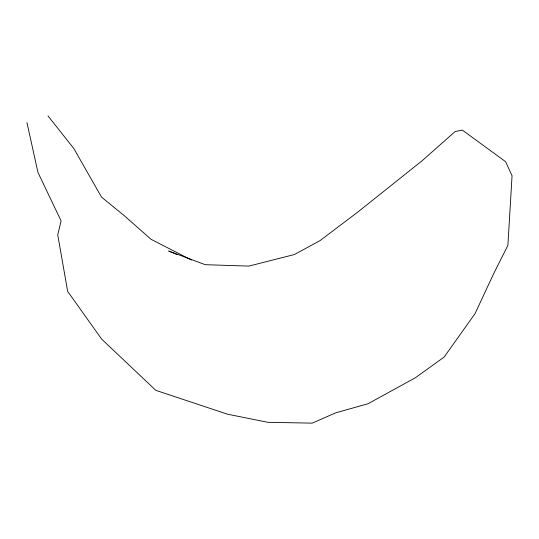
<?xml version="1.0" encoding="UTF-8"?>
<svg xmlns="http://www.w3.org/2000/svg" width="539" height="539" viewBox="0 0 539 539"><rect width="100%" height="100%" fill="white"/><g stroke="black" fill="none" stroke-linecap="round" stroke-linejoin="round"><path stroke-width="0.81" d="M176.994 254.556L168.66 251.012L205.258 264.696L248.85 266.104L294.429 254.523L319.977 240.657L358.058 211.874L422.347 160.548L455.118 131.577L462.341 130.081L505.622 161.713L512.05 175.754L507.893 245.339L493.818 273.354L475.081 313.577L444.109 357.094L415.246 377.832L368.07 403.724L335.581 412.874L312.256 423.135L267.937 422.313L227.599 414.215L155.818 390.344L101.689 339.166L67.665 291.397L57.727 234.775L61.116 220.936L37.966 172.446L26.95 122.569M191.48 260.041L151.021 239.296L124.004 215.472L101.527 197.106L73.803 148.488L47.978 115.865"/></g></svg>
